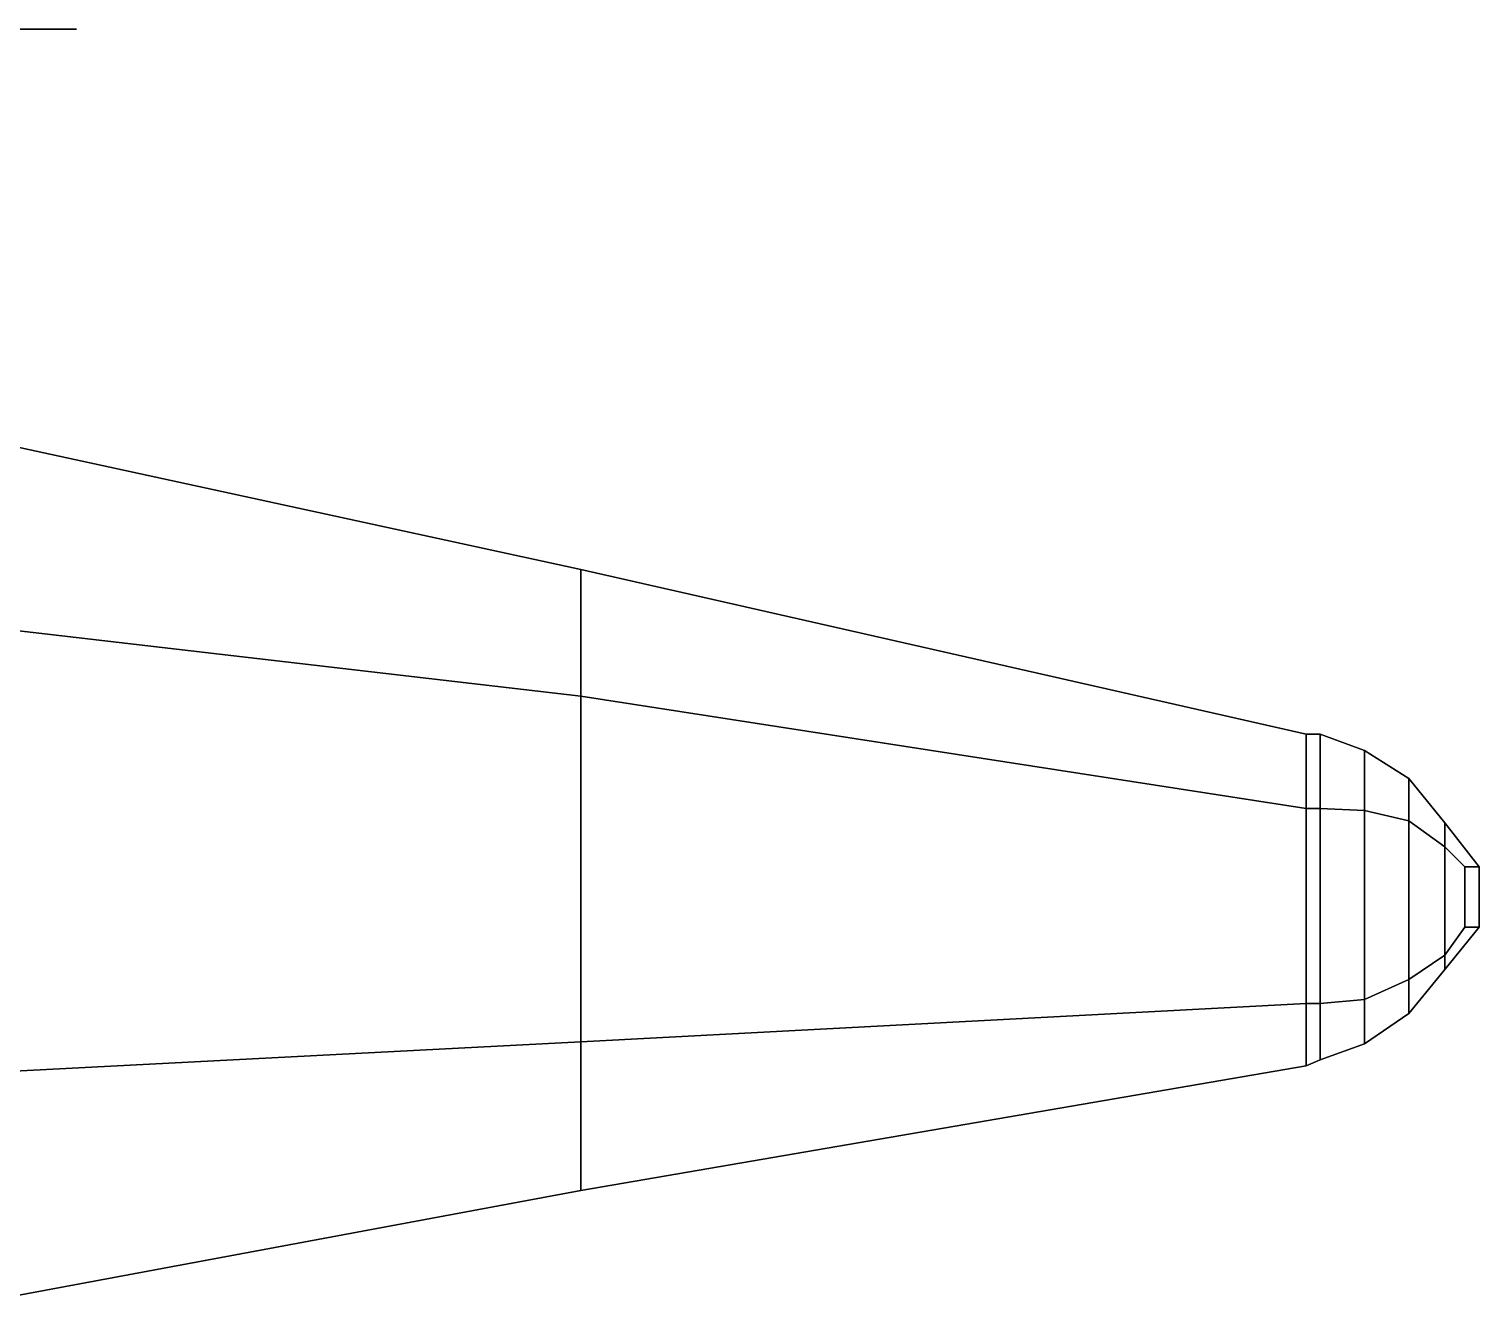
# Model space of a CAD drawing. Header units: millimetres. Extents: x -10.7 to 10.7, y -8.2 to 18.8.
# Drawn here: x 3.49 to 10.71, y -0.19 to 6.2 of the extents above; entities that cross this region are included whole.
import ezdxf

# ---------------------------------------------------------------- set-up
doc = ezdxf.new("R2010")
doc.units = ezdxf.units.MM
doc.layers.add('prop', color=1, linetype='Continuous')
doc.layers.add('wing2', color=5, linetype='Continuous')

msp = doc.modelspace()

# ---------------------------------------------------------------- linework, layer by layer
at = {"layer": 'prop'}
for points in [[(3.1412, 6.2, -0.5528), (2.9962, 6.2, -0.8039), (3.4975, 6.2, -1.0356), (3.5975, 6.2, -0.8624)], [(3.5975, 6.2, -0.8624), (3.4975, 6.2, -1.0356), (2.9962, 6.2, -0.8039), (3.1412, 6.2, -0.5528)], [(3.5975, 6.2, -0.8624), (3.4975, 6.2, -1.0356), (3.7057, 6.2, -1.075), (3.7307, 6.2, -1.0317)], [(3.7307, 6.2, -1.0317), (3.7057, 6.2, -1.075), (3.4975, 6.2, -1.0356), (3.5975, 6.2, -0.8624)]]:
    msp.add_3dface(points, dxfattribs=at)
at = {"layer": 'wing2'}
for points in [[(6.24, 3.51, -0.07), (2.97, 4.22, -0.52), (2.97, 3.26, -0.72), (6.24, 2.88, -0.22)], [(6.24, 2.88, 0.2), (2.97, 3.26, -0.06), (2.97, 4.22, -0.52), (6.24, 3.51, -0.07)], [(9.85, 2.69, 0.37), (6.24, 3.51, -0.07), (6.24, 2.88, -0.22), (9.85, 2.32, 0.28)], [(9.85, 2.32, 0.49), (6.24, 2.88, 0.2), (6.24, 3.51, -0.07), (9.85, 2.69, 0.37)], [(2.97, 3.26, -0.72), (2.97, 0.99, -0.72), (6.24, 1.16, -0.22), (6.24, 2.88, -0.22)], [(6.24, 1.16, 0.2), (2.97, 0.99, -0.06), (2.97, 3.26, -0.06), (6.24, 2.88, 0.2)], [(6.24, 2.88, -0.22), (6.24, 1.16, -0.22), (9.85, 1.35, 0.28), (9.85, 2.32, 0.28)], [(9.85, 1.35, 0.49), (6.24, 1.16, 0.2), (6.24, 2.88, 0.2), (9.85, 2.32, 0.49)], [(9.92, 2.69, 0.38), (9.85, 2.69, 0.37), (9.85, 2.32, 0.28), (9.92, 2.32, 0.29)], [(9.92, 2.32, 0.5), (9.85, 2.32, 0.49), (9.85, 2.69, 0.37), (9.92, 2.69, 0.38)], [(10.14, 2.61, 0.41), (9.92, 2.69, 0.38), (9.92, 2.32, 0.29), (10.14, 2.31, 0.32)], [(10.14, 2.31, 0.52), (9.92, 2.32, 0.5), (9.92, 2.69, 0.38), (10.14, 2.61, 0.41)], [(10.36, 2.47, 0.44), (10.14, 2.61, 0.41), (10.14, 2.31, 0.32), (10.36, 2.26, 0.36)], [(10.36, 2.26, 0.53), (10.14, 2.31, 0.52), (10.14, 2.61, 0.41), (10.36, 2.47, 0.44)], [(10.54, 2.25, 0.47), (10.36, 2.47, 0.44), (10.36, 2.26, 0.36), (10.54, 2.13, 0.4)], [(10.54, 2.13, 0.54), (10.36, 2.26, 0.53), (10.36, 2.47, 0.44), (10.54, 2.25, 0.47)], [(9.85, 2.32, 0.28), (9.85, 1.35, 0.28), (9.92, 1.35, 0.29), (9.92, 2.32, 0.29)], [(9.92, 1.35, 0.5), (9.85, 1.35, 0.49), (9.85, 2.32, 0.49), (9.92, 2.32, 0.5)], [(9.92, 2.32, 0.29), (9.92, 1.35, 0.29), (10.14, 1.37, 0.32), (10.14, 2.31, 0.32)], [(10.14, 1.37, 0.52), (9.92, 1.35, 0.5), (9.92, 2.32, 0.5), (10.14, 2.31, 0.52)], [(10.14, 2.31, 0.32), (10.14, 1.37, 0.32), (10.36, 1.47, 0.36), (10.36, 2.26, 0.36)], [(10.36, 1.47, 0.53), (10.14, 1.37, 0.52), (10.14, 2.31, 0.52), (10.36, 2.26, 0.53)], [(10.36, 2.26, 0.36), (10.36, 1.47, 0.36), (10.54, 1.59, 0.4), (10.54, 2.13, 0.4)], [(10.54, 1.59, 0.54), (10.36, 1.47, 0.53), (10.36, 2.26, 0.53), (10.54, 2.13, 0.54)], [(10.71, 2.03, 0.5), (10.54, 2.25, 0.47), (10.54, 2.13, 0.4), (10.64, 2.03, 0.42)], [(10.64, 2.03, 0.54), (10.54, 2.13, 0.54), (10.54, 2.25, 0.47), (10.71, 2.03, 0.5)], [(10.54, 2.13, 0.4), (10.54, 1.59, 0.4), (10.64, 1.73, 0.42), (10.64, 2.03, 0.42)], [(10.64, 1.73, 0.54), (10.54, 1.59, 0.54), (10.54, 2.13, 0.54), (10.64, 2.03, 0.54)], [(10.64, 2.03, 0.42), (10.64, 1.73, 0.42), (10.71, 1.73, 0.5), (10.71, 2.03, 0.5)], [(10.71, 2.03, 0.5), (10.71, 1.73, 0.5), (10.64, 1.73, 0.54), (10.64, 2.03, 0.54)], [(10.64, 1.73, 0.42), (10.54, 1.59, 0.4), (10.54, 1.52, 0.47), (10.71, 1.73, 0.5)], [(10.71, 1.73, 0.5), (10.54, 1.52, 0.47), (10.54, 1.59, 0.54), (10.64, 1.73, 0.54)], [(10.54, 1.59, 0.4), (10.36, 1.47, 0.36), (10.36, 1.3, 0.44), (10.54, 1.52, 0.47)], [(10.54, 1.52, 0.47), (10.36, 1.3, 0.44), (10.36, 1.47, 0.53), (10.54, 1.59, 0.54)], [(10.36, 1.47, 0.36), (10.14, 1.37, 0.32), (10.14, 1.15, 0.41), (10.36, 1.3, 0.44)], [(10.36, 1.3, 0.44), (10.14, 1.15, 0.41), (10.14, 1.37, 0.52), (10.36, 1.47, 0.53)], [(9.85, 1.35, 0.28), (6.24, 1.16, -0.22), (6.24, 0.42, -0.07), (9.85, 1.04, 0.37)], [(9.85, 1.04, 0.37), (6.24, 0.42, -0.07), (6.24, 1.16, 0.2), (9.85, 1.35, 0.49)], [(9.92, 1.35, 0.29), (9.85, 1.35, 0.28), (9.85, 1.04, 0.37), (9.92, 1.07, 0.38)], [(9.92, 1.07, 0.38), (9.85, 1.04, 0.37), (9.85, 1.35, 0.49), (9.92, 1.35, 0.5)], [(10.14, 1.37, 0.32), (9.92, 1.35, 0.29), (9.92, 1.07, 0.38), (10.14, 1.15, 0.41)], [(10.14, 1.15, 0.41), (9.92, 1.07, 0.38), (9.92, 1.35, 0.5), (10.14, 1.37, 0.52)], [(6.24, 1.16, -0.22), (2.97, 0.99, -0.72), (2.97, -0.19, -0.52), (6.24, 0.42, -0.07)], [(6.24, 0.42, -0.07), (2.97, -0.19, -0.52), (2.97, 0.99, -0.06), (6.24, 1.16, 0.2)]]:
    msp.add_3dface(points, dxfattribs=at)

doc.saveas('drawing.dxf')
